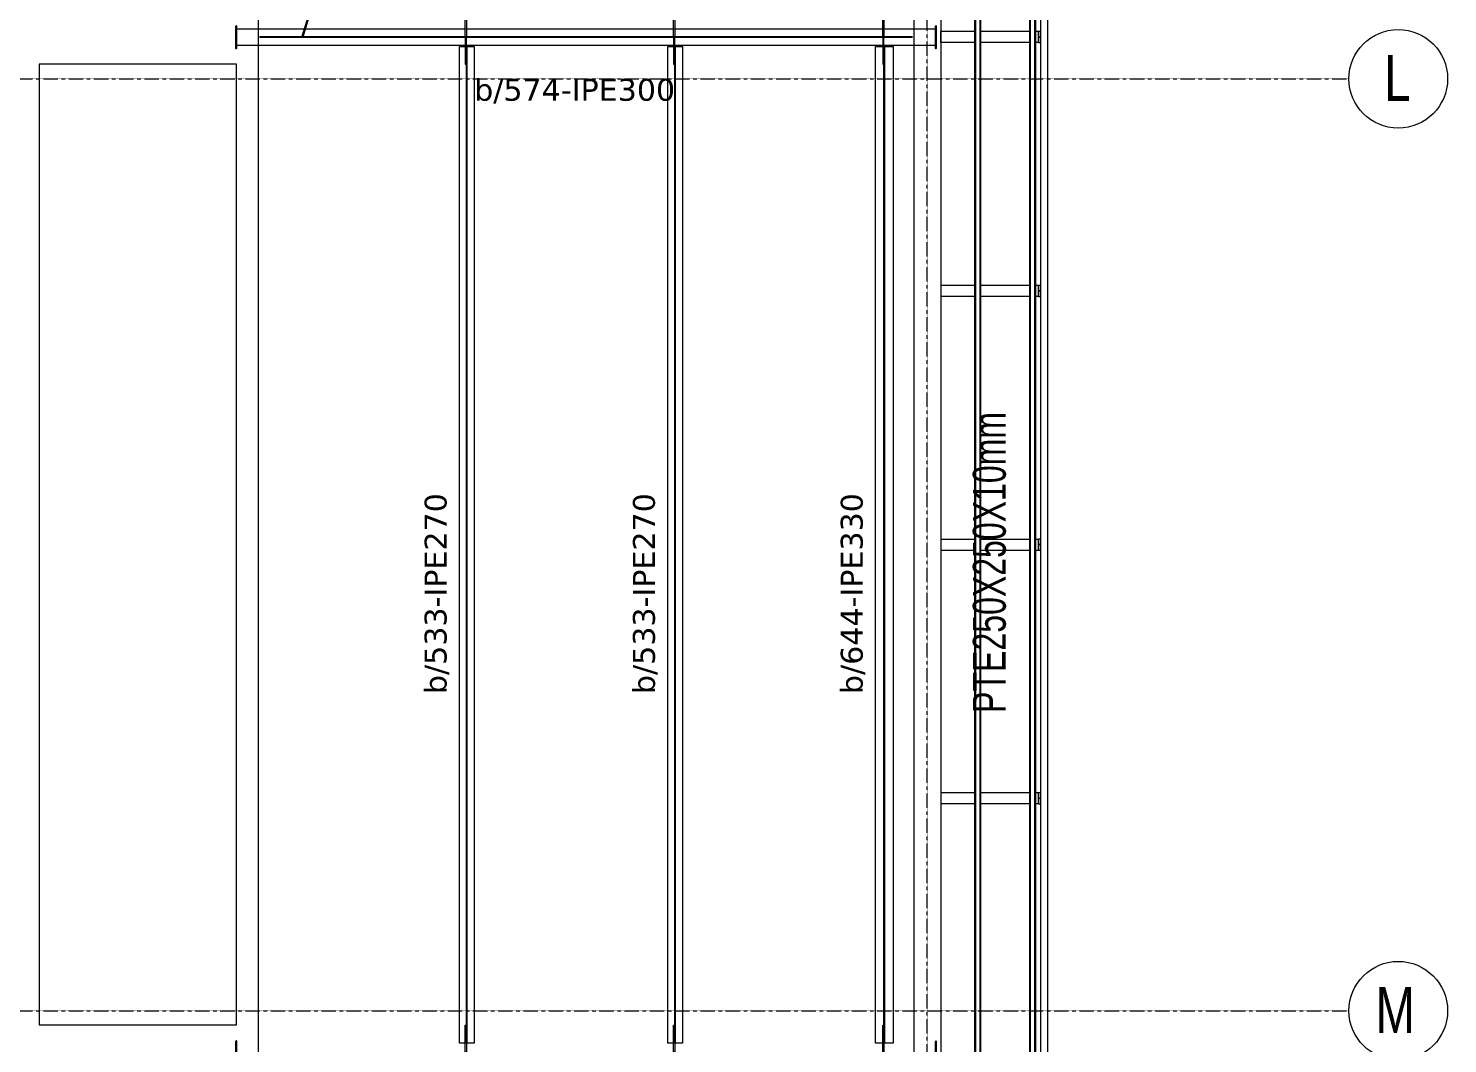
# Model space of a CAD drawing. Header units: millimetres. Extents: x -900 to 77642, y -21218 to 30657.
# Drawn here: x 64699 to 77642, y 8200 to 17460 of the extents above; entities that cross this region are included whole.
import ezdxf

# ---------------------------------------------------------------- set-up
doc = ezdxf.new("R2010")
doc.units = ezdxf.units.MM
doc.header["$LTSCALE"] = 0.9
doc.linetypes.add('Grid Line', pattern=[3.33375, 1.905, -0.47625, 0.47625, -0.47625])
for name, color, linetype, lineweight in [('0-1', 7, 'Continuous', 5), ('A_ALMA', 255, 'Continuous', 5), ('E_EJES', 8, 'Continuous', 9), ('E_EJES-1', 8, 'Grid Line', 9), ('E_TEXTO', 3, 'Continuous', 9), ('E_VIGAS', 5, 'Continuous', 9), ('E_VIGAS-1', 5, 'Continuous', 5), ('E_VIGAS-2', 10, 'Continuous', 25), ('P-PLATINA', 6, 'Continuous', 15), ('VIGAS_HCB', 253, 'Continuous', 15)]:
    doc.layers.add(name, color=color, linetype=linetype, lineweight=lineweight)
doc.styles.add('Arial Narrow', font='', dxfattribs={"width": 0.85, "height": 0.3})
doc.styles.add('Swis721 LtCn BT', font='swisscl.ttf', dxfattribs={"height": 0.42})
doc.styles.add('VERDANA', font='verdana.ttf')
doc.styles.get('Arial Narrow').set_extended_font_data('Arial Narrow')

# ---------------------------------------------------------------- blocks, each defined once
blk = doc.blocks.new('EST_SFM_VIGA-METALICA-SECCION-C - EST_SFM_VIGA-METALICA-UPN100-1529792-_42_00m_N_E_-NIVEL-11 DOC')
at = {"layer": 'E_VIGAS-2'}
for p, q in [((13.831, 0.032), (-13.129, 0.032)), ((-13.047, -0.018), (13.749, -0.018))]:
    blk.add_line(p, q, dxfattribs=at)
blk = doc.blocks.new('EST_SFM_VIGA-METALICA-SECCION-C - EST_SFM_VIGA-METALICA-UPN100-1530878-_42_00m_N_E_-NIVEL-11 DOC')
at = {"layer": 'E_VIGAS-2'}
for p, q in [((14.54, 0.018), (-14.294, 0.018)), ((-14.294, -0.032), (14.54, -0.032))]:
    blk.add_line(p, q, dxfattribs=at)
blk = doc.blocks.new('EST_SFM_VIGA-METALICA-SECCION-C - EST_SFM_VIGA-METALICA-UPN160-1529890-_42_00m_N_E_-NIVEL-11 DOC')
at = {"layer": 'E_VIGAS-1'}
for p, q in [((14.442, 0.018), (-14.49, 0.018)), ((-14.485, -0.047), (14.437, -0.047))]:
    blk.add_line(p, q, dxfattribs=at)
blk = doc.blocks.new('DCTIB_CNI_EST_MOD-1A-FAC_0001_rvt-1-_42_00m_N_E_-NIVEL-11 DOC')
at = {"layer": 'E_VIGAS-1'}
for p, q in [((-6.038, 157.993), (-6.038, 158.093)), ((-5.727, 158.093), (-6.038, 158.093)), ((-5.227, 158.093), (-5.677, 158.093)), ((-5.149, 158.093), (-5.177, 158.093)), ((-5.149, 158.093), (-5.149, 157.993)), ((-5.149, 157.993), (-5.149, 158.093)), ((-5.149, 158.093), (-5.148, 158.093)), ((-5.148, 158.093), (-5.148, 158.055)), ((-5.129, 158.093), (-5.148, 158.093)), ((-5.148, 158.045), (-5.143, 158.045)), ((-5.143, 158.045), (-5.148, 158.045)), ((-5.148, 158.045), (-5.143, 158.045)), ((-5.143, 158.04), (-5.148, 158.04)), ((-5.143, 158.04), (-5.148, 158.04)), ((-5.148, 158.04), (-5.143, 158.04)), ((-5.143, 158.045), (-5.129, 158.045)), ((-5.129, 158.04), (-5.143, 158.04)), ((-5.727, 157.993), (-6.038, 157.993)), ((-5.227, 157.993), (-5.677, 157.993)), ((-5.149, 157.993), (-5.177, 157.993)), ((-5.148, 157.993), (-5.149, 157.993)), ((-5.148, 158.03), (-5.148, 157.993)), ((-5.148, 157.993), (-5.129, 157.993)), ((-6.037, 155.678), (-6.037, 155.778)), ((-5.727, 155.778), (-6.037, 155.778)), ((-5.227, 155.778), (-5.677, 155.778)), ((-5.149, 155.778), (-5.177, 155.778)), ((-5.149, 155.778), (-5.149, 155.678)), ((-5.149, 155.678), (-5.149, 155.778)), ((-5.149, 155.778), (-5.148, 155.778)), ((-5.148, 155.778), (-5.148, 155.741)), ((-5.129, 155.778), (-5.148, 155.778)), ((-5.148, 155.731), (-5.143, 155.731)), ((-5.143, 155.731), (-5.148, 155.731)), ((-5.148, 155.731), (-5.143, 155.731)), ((-5.143, 155.725), (-5.148, 155.725)), ((-5.143, 155.725), (-5.148, 155.725)), ((-5.148, 155.725), (-5.143, 155.725)), ((-5.148, 155.716), (-5.148, 155.678)), ((-5.143, 155.731), (-5.129, 155.731)), ((-5.129, 155.725), (-5.143, 155.725)), ((-5.727, 155.678), (-6.037, 155.678)), ((-5.227, 155.678), (-5.677, 155.678)), ((-5.149, 155.678), (-5.177, 155.678)), ((-5.148, 155.678), (-5.149, 155.678)), ((-5.148, 155.678), (-5.129, 155.678)), ((-6.037, 153.364), (-6.037, 153.464)), ((-6.037, 153.464), (-5.727, 153.464)), ((-5.677, 153.464), (-5.227, 153.464)), ((-5.177, 153.464), (-5.149, 153.464)), ((-5.149, 153.464), (-5.149, 153.364)), ((-5.149, 153.464), (-5.148, 153.464)), ((-5.149, 153.364), (-5.149, 153.464)), ((-5.129, 153.464), (-5.148, 153.464)), ((-5.148, 153.464), (-5.148, 153.426)), ((-5.148, 153.417), (-5.143, 153.417)), ((-5.143, 153.417), (-5.148, 153.417)), ((-5.148, 153.417), (-5.143, 153.417)), ((-5.143, 153.411), (-5.148, 153.411)), ((-5.143, 153.411), (-5.148, 153.411)), ((-5.148, 153.411), (-5.143, 153.411)), ((-5.148, 153.401), (-5.148, 153.364)), ((-5.143, 153.417), (-5.129, 153.417)), ((-5.129, 153.411), (-5.143, 153.411)), ((-6.037, 153.364), (-5.727, 153.364)), ((-5.677, 153.364), (-5.227, 153.364)), ((-5.177, 153.364), (-5.149, 153.364)), ((-5.148, 153.364), (-5.149, 153.364)), ((-5.148, 153.364), (-5.129, 153.364)), ((-6.037, 151.049), (-6.037, 151.149)), ((-5.727, 151.149), (-6.037, 151.149)), ((-5.727, 151.049), (-6.037, 151.049)), ((-5.227, 151.149), (-5.677, 151.149)), ((-5.227, 151.049), (-5.677, 151.049)), ((-5.149, 151.149), (-5.177, 151.149)), ((-5.149, 151.049), (-5.177, 151.049)), ((-5.149, 151.149), (-5.149, 151.049)), ((-5.149, 151.049), (-5.149, 151.149)), ((-5.149, 151.149), (-5.148, 151.149)), ((-5.148, 151.049), (-5.149, 151.049)), ((-5.148, 151.149), (-5.148, 151.112)), ((-5.129, 151.149), (-5.148, 151.149)), ((-5.148, 151.102), (-5.143, 151.102)), ((-5.143, 151.102), (-5.148, 151.102)), ((-5.148, 151.102), (-5.143, 151.102)), ((-5.143, 151.097), (-5.148, 151.097)), ((-5.143, 151.097), (-5.148, 151.097)), ((-5.148, 151.097), (-5.143, 151.097)), ((-5.148, 151.087), (-5.148, 151.049)), ((-5.148, 151.049), (-5.129, 151.049)), ((-5.143, 151.102), (-5.129, 151.102)), ((-5.129, 151.097), (-5.143, 151.097))]:
    blk.add_line(p, q, dxfattribs=at)
for points, knots in [([(-5.148, 158.055), (-5.148, 158.054), (-5.148, 158.053), (-5.147, 158.051), (-5.147, 158.049), (-5.146, 158.047), (-5.145, 158.046), (-5.143, 158.045), (-5.143, 158.045)], [0, 0, 0, 0, 0.142857, 0.285714, 0.428571, 0.571429, 0.785714, 1, 1, 1, 1]), ([(-5.143, 158.04), (-5.143, 158.04), (-5.144, 158.04), (-5.145, 158.039), (-5.146, 158.038), (-5.147, 158.037), (-5.147, 158.035), (-5.147, 158.034), (-5.148, 158.033), (-5.148, 158.031), (-5.148, 158.03)], [0, 0, 0, 0, 0.142857, 0.285714, 0.428571, 0.571429, 0.678571, 0.732143, 0.785714, 1, 1, 1, 1]), ([(-5.148, 155.741), (-5.148, 155.74), (-5.148, 155.738), (-5.147, 155.736), (-5.147, 155.734), (-5.146, 155.732), (-5.145, 155.731), (-5.143, 155.731), (-5.143, 155.731)], [0, 0, 0, 0, 0.142857, 0.285714, 0.428571, 0.571429, 0.785714, 1, 1, 1, 1]), ([(-5.143, 155.725), (-5.143, 155.725), (-5.144, 155.725), (-5.145, 155.725), (-5.146, 155.724), (-5.147, 155.722), (-5.147, 155.721), (-5.147, 155.72), (-5.148, 155.718), (-5.148, 155.717), (-5.148, 155.716)], [0, 0, 0, 0, 0.142857, 0.285714, 0.428571, 0.571429, 0.678571, 0.732143, 0.785714, 1, 1, 1, 1]), ([(-5.148, 153.426), (-5.148, 153.426), (-5.148, 153.424), (-5.147, 153.422), (-5.147, 153.42), (-5.146, 153.418), (-5.145, 153.417), (-5.143, 153.417), (-5.143, 153.417)], [0, 0, 0, 0, 0.142857, 0.285714, 0.428571, 0.571429, 0.785714, 1, 1, 1, 1]), ([(-5.143, 153.411), (-5.143, 153.411), (-5.144, 153.411), (-5.145, 153.41), (-5.146, 153.409), (-5.147, 153.408), (-5.147, 153.406), (-5.147, 153.405), (-5.148, 153.404), (-5.148, 153.402), (-5.148, 153.401)], [0, 0, 0, 0, 0.142857, 0.285714, 0.428571, 0.571429, 0.678571, 0.732143, 0.785714, 1, 1, 1, 1]), ([(-5.148, 151.112), (-5.148, 151.111), (-5.148, 151.11), (-5.147, 151.107), (-5.147, 151.105), (-5.146, 151.104), (-5.145, 151.102), (-5.143, 151.102), (-5.143, 151.102)], [0, 0, 0, 0, 0.142857, 0.285714, 0.428571, 0.571429, 0.785714, 1, 1, 1, 1]), ([(-5.143, 151.097), (-5.143, 151.097), (-5.144, 151.096), (-5.145, 151.096), (-5.146, 151.095), (-5.147, 151.093), (-5.147, 151.092), (-5.147, 151.091), (-5.148, 151.089), (-5.148, 151.088), (-5.148, 151.087)], [0, 0, 0, 0, 0.142857, 0.285714, 0.428571, 0.571429, 0.678571, 0.732143, 0.785714, 1, 1, 1, 1])]:
    blk.add_open_spline(points, degree=3, knots=knots, dxfattribs=at)
at = {"layer": 'E_VIGAS-2'}
for p, q in [((-5.177, 167.83), (-5.177, 138.995)), ((-5.177, 138.995), (-5.177, 167.83)), ((-5.727, 140.014), (-5.727, 166.81)), ((-5.727, 166.81), (-5.727, 140.014))]:
    blk.add_line(p, q, dxfattribs=at)
at = {"layer": 'E_VIGAS-1', "rotation": 269.9999999999999}
blk.add_blockref('EST_SFM_VIGA-METALICA-SECCION-C - EST_SFM_VIGA-METALICA-UPN160-1529890-_42_00m_N_E_-NIVEL-11 DOC', (-5.082, 153.388), dxfattribs=at)
at = {"layer": 'E_VIGAS-2'}
for name, p, rotation in [('EST_SFM_VIGA-METALICA-SECCION-C - EST_SFM_VIGA-METALICA-UPN100-1530878-_42_00m_N_E_-NIVEL-11 DOC', (-5.195, 153.535), 270), ('EST_SFM_VIGA-METALICA-SECCION-C - EST_SFM_VIGA-METALICA-UPN100-1529792-_42_00m_N_E_-NIVEL-11 DOC', (-5.709, 153.763), 270.0000000000001)]:
    blk.add_blockref(name, p, dxfattribs=dict(at, rotation=rotation))
blk = doc.blocks.new('Grid - CNI_NOMBRE EJES-372759-_42_00m_N_E_-NIVEL-11 DOC')
at = {"layer": 'E_EJES'}
blk.add_circle((0, 0), 0.003, dxfattribs=at)

msp = doc.modelspace()

# ---------------------------------------------------------------- linework, layer by layer
at = {"layer": 'A_ALMA'}
for p, q in [((72762.7, 17383.8), (66807.9, 17383.8)), ((72762.7, 17376.7), (66807.9, 17376.7)), ((68693.6, 8205.2), (68693.6, 17295.2)), ((68700.2, 8205.2), (68700.2, 17295.2)), ((70593.6, 8205.2), (70593.6, 17295.2)), ((70600.2, 8205.2), (70600.2, 17295.2)), ((72500.8, 8207.7), (72500.8, 17295.3)), ((72508.3, 8207.7), (72508.3, 17295.3))]:
    msp.add_line(p, q, dxfattribs=at)
at = {"layer": 'E_EJES-1'}
for p, q in [((72896.7, -4469.6), (72896.7, 29756.6)), ((0, 17000), (76742, 17000)), ((0, 8500), (76742, 8500))]:
    msp.add_line(p, q, dxfattribs=at)
at = {"layer": 'E_VIGAS', "color": 30, "true_color": 0xf26722}
for points in [[(10997.7, 26595.9), (10997.8, -1095.9), (66798, -1095.8), (66797.9, 26595.9)], [(72772.7, 235), (73022.7, 235), (73022.7, 25265), (72772.7, 25265)], [(64798, 17132.5), (64798, 8370.1), (66597.9, 8370.1), (66597.9, 17132.5)]]:
    msp.add_lwpolyline(points, close=True, dxfattribs=at)
at = {"layer": 'E_VIGAS-2', "color": 8}
for points in [[(66591.9, 17480.2), (66591.9, 17280.2), (66597.9, 17280.2), (66597.9, 17480.2)], [(72972.7, 17480.2), (72972.7, 17280.2), (72978.7, 17280.2), (72978.7, 17480.2)], [(66591.9, 8222.5), (66591.9, 8022.5), (66597.9, 8022.5), (66597.9, 8222.5)], [(72972.7, 8220.2), (72972.7, 8020.2), (72978.7, 8020.2), (72978.7, 8220.2)]]:
    msp.add_lwpolyline(points, close=True, dxfattribs=at)
at = {"layer": 'P-PLATINA'}
for points in [[(67275.2, 17616.9), (67265.6, 17619.9), (67194, 17386.6), (67203.5, 17383.7)], [(68683.6, 17627.8), (68693.6, 17627.8), (68693.6, 17383.8), (68683.6, 17383.8)], [(70583.6, 17627.8), (70593.6, 17627.8), (70593.6, 17383.8), (70583.6, 17383.8)], [(72490.8, 17627.8), (72500.8, 17627.8), (72500.8, 17383.8), (72490.8, 17383.8)], [(68683.6, 17132.7), (68693.6, 17132.7), (68693.6, 17376.7), (68683.6, 17376.7)], [(70583.6, 17132.7), (70593.6, 17132.7), (70593.6, 17376.7), (70583.6, 17376.7)], [(72490.8, 17132.7), (72500.8, 17132.7), (72500.8, 17376.7), (72490.8, 17376.7)], [(68683.6, 8367.8), (68693.6, 8367.8), (68693.6, 8123.8), (68683.6, 8123.8)], [(70583.6, 8367.8), (70593.6, 8367.8), (70593.6, 8123.8), (70583.6, 8123.8)], [(72490.8, 8367.7), (72500.8, 8367.7), (72500.8, 8123.7), (72490.8, 8123.7)]]:
    msp.add_lwpolyline(points, close=True, dxfattribs=at)
at = {"layer": 'VIGAS_HCB'}
for points in [[(66597.9, 17455.2), (72972.7, 17455.2), (72972.7, 17305.2), (66597.9, 17305.2)], [(68629.4, 17295.2), (68764.4, 17295.2), (68764.4, 8205.2), (68629.4, 8205.2)], [(70529.4, 17295.2), (70664.4, 17295.2), (70664.4, 8205.2), (70529.4, 8205.2)], [(72584.6, 8205.2), (72424.6, 8205.2), (72424.6, 17295.2), (72584.6, 17295.2)]]:
    msp.add_lwpolyline(points, close=True, dxfattribs=at)

# ---------------------------------------------------------------- block references
at = {"layer": '0-1', "xscale": 1000, "yscale": 1000, "zscale": 1000}
msp.add_blockref('DCTIB_CNI_EST_MOD-1A-FAC_0001_rvt-1-_42_00m_N_E_-NIVEL-11 DOC', (79058.8, -140662.4), dxfattribs=at)
at = {"layer": 'E_EJES', "xscale": 149999.9999999999, "yscale": 149999.9999999999, "zscale": 149999.9999999999, "rotation": 269.9999999999994}
for p in [(77192, 17000), (77192, 8500)]:
    msp.add_blockref('Grid - CNI_NOMBRE EJES-372759-_42_00m_N_E_-NIVEL-11 DOC', p, dxfattribs=at)

# ---------------------------------------------------------------- texts
at = {"layer": 'E_EJES', "char_height": 420, "attachment_point": 1, "style": 'Swis721 LtCn BT'}
for s, insert, width in [('L', (77064.3, 17216.7), 288.607), ('M', (76984.8, 8716.7), 481.012)]:
    msp.add_mtext(s, dxfattribs=dict(at, insert=insert, width=width))
at = {"layer": 'E_TEXTO', "insert": (68764.4, 17000), "char_height": 200, "width": 1206.139, "attachment_point": 1, "style": 'VERDANA'}
msp.add_mtext('b/574-IPE300', dxfattribs=at)
at = {"layer": 'E_TEXTO', "attachment_point": 1, "rotation": 90}
for s, insert, char_height, width, style in [('PTE250X250X10mm', (73312.3, 11217.3), 300, 3434.429, 'Arial Narrow'), ('b/533-IPE270', (68312.4, 11388.3), 200, 1206.139, 'VERDANA'), ('b/533-IPE270', (70212.4, 11388.3), 200, 1206.139, 'VERDANA'), ('b/644-IPE330', (72107.5, 11388.3), 200, 1206.139, 'VERDANA')]:
    msp.add_mtext(s, dxfattribs=dict(at, insert=insert, char_height=char_height, width=width, style=style))

doc.saveas('drawing.dxf')
